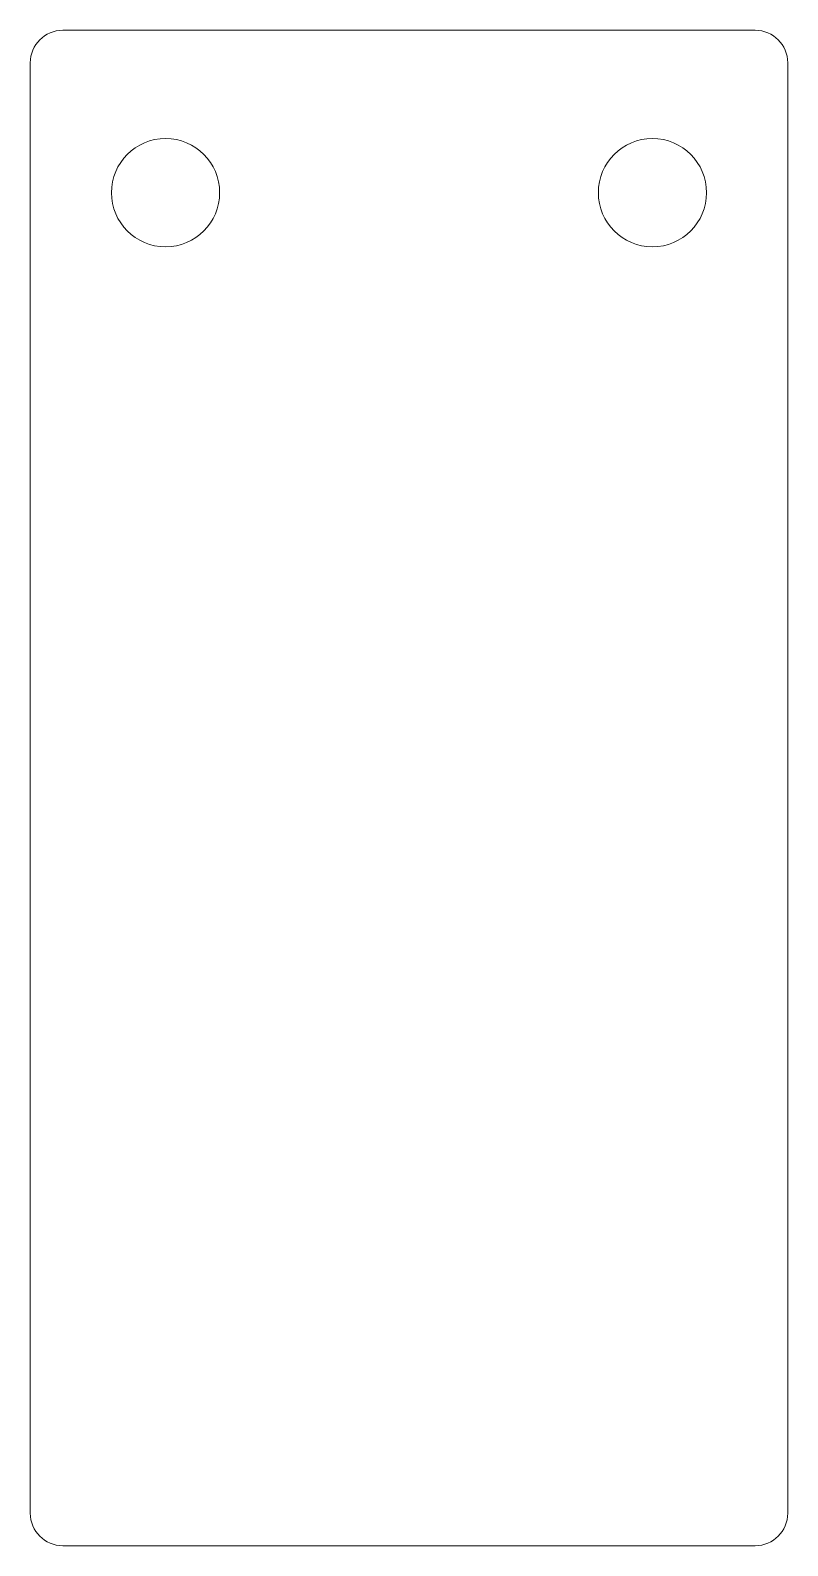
# Model space of a CAD drawing. Header units: millimetres. Extents: x -70 to 0, y 0 to 140.
import ezdxf

# ---------------------------------------------------------------- set-up
doc = ezdxf.new("R2010")
doc.units = ezdxf.units.MM

msp = doc.modelspace()

# ---------------------------------------------------------------- linework, layer by layer
at = {"color": 7, "linetype": 'Continuous', "lineweight": 15}
for p, q in [((-3, 140), (-67, 140)), ((-70, 137), (-70, 3)), ((0, 3), (0, 137)), ((-67, 0), (-3, 0))]:
    msp.add_line(p, q, dxfattribs=at)
for centre in [(-57.5, 125), (-12.5, 125)]:
    msp.add_circle(centre, 5, dxfattribs=at)
for centre, start, end in [((-67, 137), 90, 180), ((-3, 137), 0, 90), ((-67, 3), 180, 270), ((-3, 3), 270, 0)]:
    msp.add_arc(centre, 3, start, end, dxfattribs=at)

doc.saveas('drawing.dxf')
